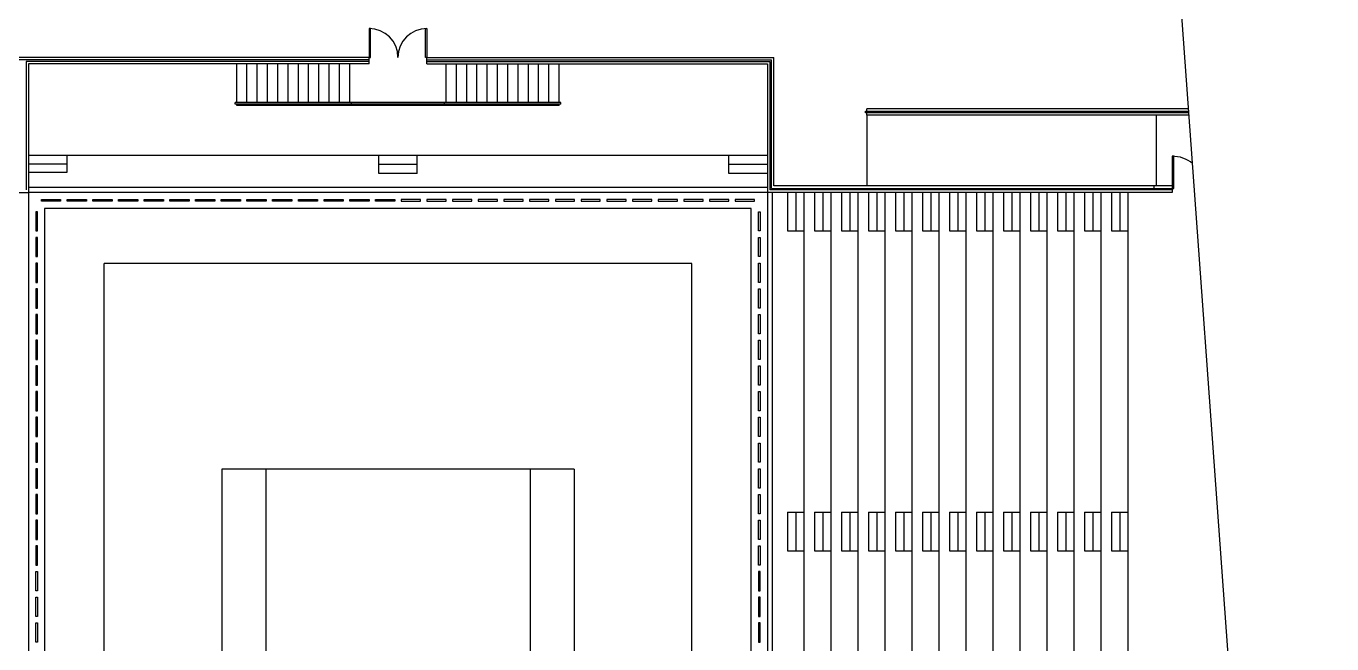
# Model space of a CAD drawing. Extents: x 23317406 to 24383751, y 42324270 to 43451021.
# Drawn here: x 24115695 to 24118405, y 43427791 to 43429072 of the extents above; entities that cross this region are included whole.
import ezdxf

# ---------------------------------------------------------------- set-up
doc = ezdxf.new("R2010")
doc.units = 0
doc.header["$MEASUREMENT"] = 0
doc.layers.add('CT', color=9, linetype='CONTINUOUS')

msp = doc.modelspace()

# ---------------------------------------------------------------- linework, layer by layer
at = {"layer": 'CT', "color": 6, "linetype": 'ByBlock'}
for p, q in [((24118461.67937, 43424042.25853, -1), (24118086.0697, 43429200.63144, -1)), ((24116410.03465, 43429067.2981, -1), (24116407.03465, 43429067.2981, -1)), ((24116407.03465, 43429067.2981, -1), (24116407.03465, 43429007.2981, -1)), ((24116410.03465, 43429007.2981, -1), (24116410.03465, 43429067.2981, -1)), ((24116524.03465, 43429007.2981, -1), (24116524.03465, 43429067.2981, -1)), ((24116524.03465, 43429067.2981, -1), (24116527.03465, 43429067.2981, -1)), ((24116527.03465, 43429067.2981, -1), (24116527.03465, 43429007.2981, -1)), ((24116407.03465, 43429007.2981, -1), (24115568.70132, 43429007.2981, -1)), ((24116407.03465, 43429002.2981, -1), (24115568.70132, 43429002.2981, -1)), ((24116407.03465, 43428998.96477, -1), (24115695.36798, 43428998.96477, -1)), ((24115695.36798, 43428998.96477, -1), (24115695.36798, 43428732.2981, -1)), ((24115700.36798, 43428993.96477, -1), (24115700.36798, 43428727.2981, -1)), ((24116407.03465, 43428993.96477, -1), (24115700.36798, 43428993.96477, -1)), ((24116132.36798, 43428913.96477, -1), (24116132.36798, 43428993.96477, -1)), ((24116153.70132, 43428913.96477, -1), (24116153.70132, 43428993.96477, -1)), ((24116175.03465, 43428913.96477, -1), (24116175.03465, 43428993.96477, -1)), ((24116196.36798, 43428913.96477, -1), (24116196.36798, 43428993.96477, -1)), ((24116217.70132, 43428913.96477, -1), (24116217.70132, 43428993.96477, -1)), ((24116239.03465, 43428913.96477, -1), (24116239.03465, 43428993.96477, -1)), ((24116260.36798, 43428913.96477, -1), (24116260.36798, 43428993.96477, -1)), ((24116281.70132, 43428913.96477, -1), (24116281.70132, 43428993.96477, -1)), ((24116303.03465, 43428913.96477, -1), (24116303.03465, 43428993.96477, -1)), ((24116324.36798, 43428913.96477, -1), (24116324.36798, 43428993.96477, -1)), ((24116345.70132, 43428913.96477, -1), (24116345.70132, 43428993.96477, -1)), ((24116367.03465, 43428913.96477, -1), (24116367.03465, 43428993.96477, -1)), ((24116407.03465, 43428993.96477, -1), (24116407.03465, 43429007.2981, -1)), ((24116407.03465, 43429007.2981, -1), (24116410.03465, 43429007.2981, -1)), ((24116527.03465, 43429007.2981, -1), (24116524.03465, 43429007.2981, -1)), ((24116527.03465, 43428993.96477, -1), (24116527.03465, 43429007.2981, -1)), ((24116527.03465, 43428993.96477, -1), (24116527.03465, 43429007.2981, -1)), ((24116527.03465, 43429007.2981, -1), (24117247.03465, 43429007.2981, -1)), ((24116527.03465, 43429002.2981, -1), (24117242.03465, 43429002.2981, -1)), ((24116527.03465, 43428998.96477, -1), (24117238.70132, 43428998.96477, -1)), ((24116527.03465, 43428993.96477, -1), (24117233.70132, 43428993.96477, -1)), ((24116567.03465, 43428913.96477, -1), (24116567.03465, 43428993.96477, -1)), ((24116588.36798, 43428913.96477, -1), (24116588.36798, 43428993.96477, -1)), ((24116609.70132, 43428913.96477, -1), (24116609.70132, 43428993.96477, -1)), ((24116631.03465, 43428913.96477, -1), (24116631.03465, 43428993.96477, -1)), ((24116652.36798, 43428913.96477, -1), (24116652.36798, 43428993.96477, -1)), ((24116673.70132, 43428913.96477, -1), (24116673.70132, 43428993.96477, -1)), ((24116695.03465, 43428913.96477, -1), (24116695.03465, 43428993.96477, -1)), ((24116716.36798, 43428913.96477, -1), (24116716.36798, 43428993.96477, -1)), ((24116737.70132, 43428913.96477, -1), (24116737.70132, 43428993.96477, -1)), ((24116759.03465, 43428913.96477, -1), (24116759.03465, 43428993.96477, -1)), ((24116780.36798, 43428913.96477, -1), (24116780.36798, 43428993.96477, -1)), ((24116801.70132, 43428913.96477, -1), (24116801.70132, 43428993.96477, -1)), ((24117233.70132, 43428993.96477, -1), (24117233.70132, 43428727.2981, -1)), ((24117238.70132, 43428998.96477, -1), (24117238.70132, 43428732.2981, -1)), ((24117242.03465, 43428735.63144, -1), (24117242.03465, 43429002.2981, -1)), ((24117247.03465, 43428740.63144, -1), (24117247.03465, 43429007.2981, -1)), ((24116805.03465, 43428913.96477, -1), (24116129.03465, 43428913.96477, -1)), ((24116129.03465, 43428910.63144, -1), (24116129.03465, 43428913.96477, -1)), ((24116370.36798, 43428910.63144, -1), (24116370.36798, 43428913.96477, -1)), ((24116563.70132, 43428910.63144, -1), (24116563.70132, 43428913.96477, -1)), ((24116805.03465, 43428910.63144, -1), (24116805.03465, 43428913.96477, -1)), ((24116805.03465, 43428910.63144, -1), (24116129.03465, 43428910.63144, -1)), ((24116132.36798, 43428907.2981, -1), (24116132.36798, 43428910.63144, -1)), ((24116801.70132, 43428907.2981, -1), (24116132.36798, 43428907.2981, -1)), ((24116153.70132, 43428907.2981, -1), (24116153.70132, 43428910.63144, -1)), ((24116175.03465, 43428907.2981, -1), (24116175.03465, 43428910.63144, -1)), ((24116196.36798, 43428907.2981, -1), (24116196.36798, 43428910.63144, -1)), ((24116217.70132, 43428907.2981, -1), (24116217.70132, 43428910.63144, -1)), ((24116239.03465, 43428907.2981, -1), (24116239.03465, 43428910.63144, -1)), ((24116260.36798, 43428907.2981, -1), (24116260.36798, 43428910.63144, -1)), ((24116281.70132, 43428907.2981, -1), (24116281.70132, 43428910.63144, -1)), ((24116303.03465, 43428907.2981, -1), (24116303.03465, 43428910.63144, -1)), ((24116324.36798, 43428907.2981, -1), (24116324.36798, 43428910.63144, -1)), ((24116345.70132, 43428907.2981, -1), (24116345.70132, 43428910.63144, -1)), ((24116367.03465, 43428907.2981, -1), (24116367.03465, 43428910.63144, -1)), ((24116567.03465, 43428907.2981, -1), (24116567.03465, 43428910.63144, -1)), ((24116588.36798, 43428907.2981, -1), (24116588.36798, 43428910.63144, -1)), ((24116609.70132, 43428907.2981, -1), (24116609.70132, 43428910.63144, -1)), ((24116631.03465, 43428907.2981, -1), (24116631.03465, 43428910.63144, -1)), ((24116652.36798, 43428907.2981, -1), (24116652.36798, 43428910.63144, -1)), ((24116673.70132, 43428907.2981, -1), (24116673.70132, 43428910.63144, -1)), ((24116695.03465, 43428907.2981, -1), (24116695.03465, 43428910.63144, -1)), ((24116716.36798, 43428907.2981, -1), (24116716.36798, 43428910.63144, -1)), ((24116737.70132, 43428907.2981, -1), (24116737.70132, 43428910.63144, -1)), ((24116759.03465, 43428907.2981, -1), (24116759.03465, 43428910.63144, -1)), ((24116780.36798, 43428907.2981, -1), (24116780.36798, 43428910.63144, -1)), ((24116801.70132, 43428907.2981, -1), (24116801.70132, 43428910.63144, -1)), ((24117437.03465, 43428895.63144, -1), (24118108.27843, 43428895.63144, -1)), ((24117437.03465, 43428892.2981, -1), (24117437.03465, 43428895.63144, -1)), ((24118108.52115, 43428892.29811, -1), (24117437.03465, 43428892.2981, -1)), ((24118107.91436, 43428900.63144, -1), (24117440.36798, 43428900.63144, -1)), ((24117440.36798, 43428895.63144, -1), (24117440.36798, 43428900.63144, -1)), ((24117440.36798, 43428887.2981, -1), (24117440.36798, 43428892.2981, -1)), ((24117440.36798, 43428887.2981, -1), (24117440.36798, 43428740.63144, -1)), ((24118108.88523, 43428887.2981, -1), (24117440.36798, 43428887.2981, -1)), ((24118040.36798, 43428887.2981, -1), (24118040.36798, 43428740.63144, -1)), ((24117233.70132, 43428803.96477, -1), (24115700.36798, 43428803.96477, -1)), ((24115780.36798, 43428769.2981, -1), (24115780.36798, 43428803.96477, -1)), ((24116427.03465, 43428766.63144, -1), (24116427.03465, 43428803.96477, -1)), ((24116507.03465, 43428766.63144, -1), (24116507.03465, 43428803.96477, -1)), ((24117153.70132, 43428766.63144, -1), (24117153.70132, 43428803.96477, -1)), ((24115700.36798, 43428786.63144, -1), (24115780.36798, 43428786.63144, -1)), ((24116507.03465, 43428785.2981, -1), (24116427.03465, 43428785.2981, -1)), ((24117233.70132, 43428785.2981, -1), (24117153.70132, 43428785.2981, -1)), ((24118077.03465, 43428802.2981, -1), (24118073.70132, 43428802.2981, -1)), ((24118073.70132, 43428802.2981, -1), (24118073.70132, 43428735.63143, -1)), ((24118077.03465, 43428735.63143, -1), (24118077.03465, 43428802.2981, -1)), ((24115700.36798, 43428769.2981, -1), (24115780.36798, 43428769.2981, -1)), ((24116507.03465, 43428766.63144, -1), (24116427.03465, 43428766.63144, -1)), ((24117233.70132, 43428766.63144, -1), (24117153.70132, 43428766.63144, -1)), ((24114903.70132, 43428727.2981, -1), (24115700.36798, 43428727.2981, -1)), ((24117233.70132, 43428737.2981, -1), (24115700.36798, 43428737.2981, -1)), ((24117233.70132, 43428727.2981, -1), (24115700.36798, 43428727.2981, -1)), ((24115700.36798, 43428727.2981, -1), (24115700.36798, 43425993.96477, -1)), ((24117233.70132, 43428727.2981, -1), (24117233.70132, 43425993.96477, -1)), ((24118073.70132, 43428727.2981, -1), (24117233.70132, 43428727.2981, -1)), ((24118073.70132, 43428732.29811, -1), (24117238.70132, 43428732.2981, -1)), ((24117242.03465, 43428735.63144, -1), (24118073.70132, 43428735.63144, -1)), ((24117243.70132, 43428727.2981, -1), (24117243.70132, 43425993.96477, -1)), ((24118073.70132, 43428740.63144, -1), (24117247.03465, 43428740.63144, -1)), ((24117275.70132, 43428727.2981, -1), (24117275.70132, 43428647.2981, -1)), ((24117293.03465, 43428727.2981, -1), (24117293.03465, 43428647.2981, -1)), ((24117310.36798, 43425993.96477, -1), (24117310.36798, 43428727.2981, -1)), ((24117331.70132, 43428727.2981, -1), (24117331.70132, 43428647.2981, -1)), ((24117349.03465, 43428727.2981, -1), (24117349.03465, 43428647.2981, -1)), ((24117366.36798, 43425993.96477, -1), (24117366.36798, 43428727.2981, -1)), ((24117387.70132, 43428727.2981, -1), (24117387.70132, 43428647.2981, -1)), ((24117405.03465, 43428727.2981, -1), (24117405.03465, 43428647.2981, -1)), ((24117422.36798, 43425993.96477, -1), (24117422.36798, 43428727.2981, -1)), ((24117443.70132, 43428727.2981, -1), (24117443.70132, 43428647.2981, -1)), ((24117461.03465, 43428727.2981, -1), (24117461.03465, 43428647.2981, -1)), ((24117478.36798, 43425993.96477, -1), (24117478.36798, 43428727.2981, -1)), ((24117499.70132, 43428727.2981, -1), (24117499.70132, 43428647.2981, -1)), ((24117517.03465, 43428727.2981, -1), (24117517.03465, 43428647.2981, -1)), ((24117534.36798, 43425993.96477, -1), (24117534.36798, 43428727.2981, -1)), ((24117555.70132, 43428727.2981, -1), (24117555.70132, 43428647.2981, -1)), ((24117573.03465, 43428727.2981, -1), (24117573.03465, 43428647.2981, -1)), ((24117590.36798, 43425993.96477, -1), (24117590.36798, 43428727.2981, -1)), ((24117611.70132, 43428727.2981, -1), (24117611.70132, 43428647.2981, -1)), ((24117629.03465, 43428727.2981, -1), (24117629.03465, 43428647.2981, -1)), ((24117646.36798, 43425993.96477, -1), (24117646.36798, 43428727.2981, -1)), ((24117667.70132, 43428727.2981, -1), (24117667.70132, 43428647.2981, -1)), ((24117685.03465, 43428727.2981, -1), (24117685.03465, 43428647.2981, -1)), ((24117702.36798, 43425993.96477, -1), (24117702.36798, 43428727.2981, -1)), ((24117723.70132, 43428727.2981, -1), (24117723.70132, 43428647.2981, -1)), ((24117741.03465, 43428727.2981, -1), (24117741.03465, 43428647.2981, -1)), ((24117758.36798, 43425993.96477, -1), (24117758.36798, 43428727.2981, -1)), ((24117779.70132, 43428727.2981, -1), (24117779.70132, 43428647.2981, -1)), ((24117797.03465, 43428727.2981, -1), (24117797.03465, 43428647.2981, -1)), ((24117814.36798, 43425993.96477, -1), (24117814.36798, 43428727.2981, -1)), ((24117835.70132, 43428727.2981, -1), (24117835.70132, 43428647.2981, -1)), ((24117853.03465, 43428727.2981, -1), (24117853.03465, 43428647.2981, -1)), ((24117870.36798, 43425993.96477, -1), (24117870.36798, 43428727.2981, -1)), ((24117891.70132, 43428727.2981, -1), (24117891.70132, 43428647.2981, -1)), ((24117909.03465, 43428727.2981, -1), (24117909.03465, 43428647.2981, -1)), ((24117926.36798, 43425993.96477, -1), (24117926.36798, 43428727.2981, -1)), ((24117947.70132, 43428727.2981, -1), (24117947.70132, 43428647.2981, -1)), ((24117965.03465, 43428727.2981, -1), (24117965.03465, 43428647.2981, -1)), ((24117982.36798, 43425993.96477, -1), (24117982.36798, 43428727.2981, -1)), ((24118035.70132, 43428740.63144, -1), (24118035.70132, 43428735.63144, -1)), ((24118039.03465, 43428735.63144, -1), (24118039.03465, 43428732.29811, -1)), ((24118073.70132, 43428740.63144, -1), (24118073.70132, 43428727.2981, -1)), ((24118073.70132, 43428735.63143, -1), (24118077.03465, 43428735.63143, -1)), ((24115727.03465, 43428712.2981, -1), (24115767.03465, 43428712.2981, -1)), ((24115727.03465, 43428708.96477, -1), (24115727.03465, 43428712.2981, -1)), ((24115767.03465, 43428708.96477, -1), (24115727.03465, 43428708.96477, -1)), ((24115767.03465, 43428712.2981, -1), (24115767.03465, 43428708.96477, -1)), ((24115780.36798, 43428712.2981, -1), (24115820.36798, 43428712.2981, -1)), ((24115780.36798, 43428708.96477, -1), (24115780.36798, 43428712.2981, -1)), ((24115820.36798, 43428708.96477, -1), (24115780.36798, 43428708.96477, -1)), ((24115820.36798, 43428712.2981, -1), (24115820.36798, 43428708.96477, -1)), ((24115833.70132, 43428712.2981, -1), (24115873.70132, 43428712.2981, -1)), ((24115833.70132, 43428708.96477, -1), (24115833.70132, 43428712.2981, -1)), ((24115873.70132, 43428708.96477, -1), (24115833.70132, 43428708.96477, -1)), ((24115873.70132, 43428712.2981, -1), (24115873.70132, 43428708.96477, -1)), ((24115887.03465, 43428712.2981, -1), (24115927.03465, 43428712.2981, -1)), ((24115887.03465, 43428708.96477, -1), (24115887.03465, 43428712.2981, -1)), ((24115927.03465, 43428708.96477, -1), (24115887.03465, 43428708.96477, -1)), ((24115927.03465, 43428712.2981, -1), (24115927.03465, 43428708.96477, -1)), ((24115940.36798, 43428712.2981, -1), (24115980.36798, 43428712.2981, -1)), ((24115940.36798, 43428708.96477, -1), (24115940.36798, 43428712.2981, -1)), ((24115980.36798, 43428708.96477, -1), (24115940.36798, 43428708.96477, -1)), ((24115980.36798, 43428712.2981, -1), (24115980.36798, 43428708.96477, -1)), ((24115993.70132, 43428712.2981, -1), (24116033.70132, 43428712.2981, -1)), ((24115993.70132, 43428708.96477, -1), (24115993.70132, 43428712.2981, -1)), ((24116033.70132, 43428708.96477, -1), (24115993.70132, 43428708.96477, -1)), ((24116033.70132, 43428712.2981, -1), (24116033.70132, 43428708.96477, -1)), ((24116047.03465, 43428712.2981, -1), (24116087.03465, 43428712.2981, -1)), ((24116047.03465, 43428708.96477, -1), (24116047.03465, 43428712.2981, -1)), ((24116087.03465, 43428708.96477, -1), (24116047.03465, 43428708.96477, -1)), ((24116087.03465, 43428712.2981, -1), (24116087.03465, 43428708.96477, -1)), ((24116100.36798, 43428712.2981, -1), (24116140.36798, 43428712.2981, -1)), ((24116100.36798, 43428708.96477, -1), (24116100.36798, 43428712.2981, -1)), ((24116140.36798, 43428708.96477, -1), (24116100.36798, 43428708.96477, -1)), ((24116140.36798, 43428712.2981, -1), (24116140.36798, 43428708.96477, -1)), ((24116153.70132, 43428712.2981, -1), (24116193.70132, 43428712.2981, -1)), ((24116153.70132, 43428708.96477, -1), (24116153.70132, 43428712.2981, -1)), ((24116193.70132, 43428708.96477, -1), (24116153.70132, 43428708.96477, -1)), ((24116193.70132, 43428712.2981, -1), (24116193.70132, 43428708.96477, -1)), ((24116207.03465, 43428712.2981, -1), (24116247.03465, 43428712.2981, -1)), ((24116207.03465, 43428708.96477, -1), (24116207.03465, 43428712.2981, -1)), ((24116247.03465, 43428708.96477, -1), (24116207.03465, 43428708.96477, -1)), ((24116247.03465, 43428712.2981, -1), (24116247.03465, 43428708.96477, -1)), ((24116260.36798, 43428712.2981, -1), (24116300.36798, 43428712.2981, -1)), ((24116260.36798, 43428708.96477, -1), (24116260.36798, 43428712.2981, -1)), ((24116300.36798, 43428708.96477, -1), (24116260.36798, 43428708.96477, -1)), ((24116300.36798, 43428712.2981, -1), (24116300.36798, 43428708.96477, -1)), ((24116313.70132, 43428712.2981, -1), (24116353.70132, 43428712.2981, -1)), ((24116313.70132, 43428708.96477, -1), (24116313.70132, 43428712.2981, -1)), ((24116353.70132, 43428708.96477, -1), (24116313.70132, 43428708.96477, -1)), ((24116353.70132, 43428712.2981, -1), (24116353.70132, 43428708.96477, -1)), ((24116367.03465, 43428712.2981, -1), (24116407.03465, 43428712.2981, -1)), ((24116367.03465, 43428708.96477, -1), (24116367.03465, 43428712.2981, -1)), ((24116407.03465, 43428708.96477, -1), (24116367.03465, 43428708.96477, -1)), ((24116407.03465, 43428712.2981, -1), (24116407.03465, 43428708.96477, -1)), ((24116420.36798, 43428712.2981, -1), (24116460.36798, 43428712.2981, -1)), ((24116420.36798, 43428708.96477, -1), (24116420.36798, 43428712.2981, -1)), ((24116460.36798, 43428708.96477, -1), (24116420.36798, 43428708.96477, -1)), ((24116460.36798, 43428712.2981, -1), (24116460.36798, 43428708.96477, -1)), ((24116513.70132, 43428712.2981, -1), (24116473.70132, 43428712.2981, -1)), ((24116473.70132, 43428712.2981, -1), (24116473.70132, 43428708.96477, -1)), ((24116473.70132, 43428708.96477, -1), (24116513.70132, 43428708.96477, -1)), ((24116513.70132, 43428708.96477, -1), (24116513.70132, 43428712.2981, -1)), ((24116567.03465, 43428712.2981, -1), (24116527.03465, 43428712.2981, -1)), ((24116527.03465, 43428712.2981, -1), (24116527.03465, 43428708.96477, -1)), ((24116527.03465, 43428708.96477, -1), (24116567.03465, 43428708.96477, -1)), ((24116567.03465, 43428708.96477, -1), (24116567.03465, 43428712.2981, -1)), ((24116620.36798, 43428712.2981, -1), (24116580.36798, 43428712.2981, -1)), ((24116580.36798, 43428712.2981, -1), (24116580.36798, 43428708.96477, -1)), ((24116580.36798, 43428708.96477, -1), (24116620.36798, 43428708.96477, -1)), ((24116620.36798, 43428708.96477, -1), (24116620.36798, 43428712.2981, -1)), ((24116673.70132, 43428712.2981, -1), (24116633.70132, 43428712.2981, -1)), ((24116633.70132, 43428712.2981, -1), (24116633.70132, 43428708.96477, -1)), ((24116633.70132, 43428708.96477, -1), (24116673.70132, 43428708.96477, -1)), ((24116673.70132, 43428708.96477, -1), (24116673.70132, 43428712.2981, -1)), ((24116727.03465, 43428712.2981, -1), (24116687.03465, 43428712.2981, -1)), ((24116687.03465, 43428712.2981, -1), (24116687.03465, 43428708.96477, -1)), ((24116687.03465, 43428708.96477, -1), (24116727.03465, 43428708.96477, -1)), ((24116727.03465, 43428708.96477, -1), (24116727.03465, 43428712.2981, -1)), ((24116780.36798, 43428712.2981, -1), (24116740.36798, 43428712.2981, -1)), ((24116740.36798, 43428712.2981, -1), (24116740.36798, 43428708.96477, -1)), ((24116740.36798, 43428708.96477, -1), (24116780.36798, 43428708.96477, -1)), ((24116780.36798, 43428708.96477, -1), (24116780.36798, 43428712.2981, -1)), ((24116833.70132, 43428712.2981, -1), (24116793.70132, 43428712.2981, -1)), ((24116793.70132, 43428712.2981, -1), (24116793.70132, 43428708.96477, -1)), ((24116793.70132, 43428708.96477, -1), (24116833.70132, 43428708.96477, -1)), ((24116833.70132, 43428708.96477, -1), (24116833.70132, 43428712.2981, -1)), ((24116887.03465, 43428712.2981, -1), (24116847.03465, 43428712.2981, -1)), ((24116847.03465, 43428712.2981, -1), (24116847.03465, 43428708.96477, -1)), ((24116847.03465, 43428708.96477, -1), (24116887.03465, 43428708.96477, -1)), ((24116887.03465, 43428708.96477, -1), (24116887.03465, 43428712.2981, -1)), ((24116940.36798, 43428712.2981, -1), (24116900.36798, 43428712.2981, -1)), ((24116900.36798, 43428712.2981, -1), (24116900.36798, 43428708.96477, -1)), ((24116900.36798, 43428708.96477, -1), (24116940.36798, 43428708.96477, -1)), ((24116940.36798, 43428708.96477, -1), (24116940.36798, 43428712.2981, -1)), ((24116993.70132, 43428712.2981, -1), (24116953.70132, 43428712.2981, -1)), ((24116953.70132, 43428712.2981, -1), (24116953.70132, 43428708.96477, -1)), ((24116953.70132, 43428708.96477, -1), (24116993.70132, 43428708.96477, -1)), ((24116993.70132, 43428708.96477, -1), (24116993.70132, 43428712.2981, -1)), ((24117047.03465, 43428712.2981, -1), (24117007.03465, 43428712.2981, -1)), ((24117007.03465, 43428712.2981, -1), (24117007.03465, 43428708.96477, -1)), ((24117007.03465, 43428708.96477, -1), (24117047.03465, 43428708.96477, -1)), ((24117047.03465, 43428708.96477, -1), (24117047.03465, 43428712.2981, -1)), ((24117100.36798, 43428712.2981, -1), (24117060.36798, 43428712.2981, -1)), ((24117060.36798, 43428712.2981, -1), (24117060.36798, 43428708.96477, -1)), ((24117060.36798, 43428708.96477, -1), (24117100.36798, 43428708.96477, -1)), ((24117100.36798, 43428708.96477, -1), (24117100.36798, 43428712.2981, -1)), ((24117153.70132, 43428712.2981, -1), (24117113.70132, 43428712.2981, -1)), ((24117113.70132, 43428712.2981, -1), (24117113.70132, 43428708.96477, -1)), ((24117113.70132, 43428708.96477, -1), (24117153.70132, 43428708.96477, -1)), ((24117153.70132, 43428708.96477, -1), (24117153.70132, 43428712.2981, -1)), ((24117207.03465, 43428712.2981, -1), (24117167.03465, 43428712.2981, -1)), ((24117167.03465, 43428712.2981, -1), (24117167.03465, 43428708.96477, -1)), ((24117167.03465, 43428708.96477, -1), (24117207.03465, 43428708.96477, -1)), ((24117207.03465, 43428708.96477, -1), (24117207.03465, 43428712.2981, -1)), ((24115715.36798, 43428687.2981, -1), (24115715.36798, 43428647.2981, -1)), ((24115718.70132, 43428687.2981, -1), (24115715.36798, 43428687.2981, -1)), ((24115718.70132, 43428647.2981, -1), (24115718.70132, 43428687.2981, -1)), ((24117200.36798, 43428693.96477, -1), (24115733.70132, 43428693.96477, -1)), ((24115733.70132, 43428693.96477, -1), (24115733.70132, 43426027.2981, -1)), ((24117200.36798, 43426027.2981, -1), (24117200.36798, 43428693.96477, -1)), ((24117215.36798, 43428647.2981, -1), (24117215.36798, 43428687.2981, -1)), ((24117215.36798, 43428687.2981, -1), (24117218.70132, 43428687.2981, -1)), ((24117218.70132, 43428687.2981, -1), (24117218.70132, 43428647.2981, -1)), ((24115715.36798, 43428647.2981, -1), (24115718.70132, 43428647.2981, -1)), ((24117218.70132, 43428647.2981, -1), (24117215.36798, 43428647.2981, -1)), ((24117275.70132, 43428647.2981, -1), (24117310.36798, 43428647.2981, -1)), ((24117331.70132, 43428647.2981, -1), (24117366.36798, 43428647.2981, -1)), ((24117387.70132, 43428647.2981, -1), (24117422.36798, 43428647.2981, -1)), ((24117443.70132, 43428647.2981, -1), (24117478.36798, 43428647.2981, -1)), ((24117499.70132, 43428647.2981, -1), (24117534.36798, 43428647.2981, -1)), ((24117555.70132, 43428647.2981, -1), (24117590.36798, 43428647.2981, -1)), ((24117611.70132, 43428647.2981, -1), (24117646.36798, 43428647.2981, -1)), ((24117667.70132, 43428647.2981, -1), (24117702.36798, 43428647.2981, -1)), ((24117723.70132, 43428647.2981, -1), (24117758.36798, 43428647.2981, -1)), ((24117779.70132, 43428647.2981, -1), (24117814.36798, 43428647.2981, -1)), ((24117835.70132, 43428647.2981, -1), (24117870.36798, 43428647.2981, -1)), ((24117891.70132, 43428647.2981, -1), (24117926.36798, 43428647.2981, -1)), ((24117947.70132, 43428647.2981, -1), (24117982.36798, 43428647.2981, -1)), ((24115715.36798, 43428633.96477, -1), (24115715.36798, 43428593.96477, -1)), ((24115718.70132, 43428633.96477, -1), (24115715.36798, 43428633.96477, -1)), ((24115718.70132, 43428593.96477, -1), (24115718.70132, 43428633.96477, -1)), ((24117215.36798, 43428593.96477, -1), (24117215.36798, 43428633.96477, -1)), ((24117215.36798, 43428633.96477, -1), (24117218.70132, 43428633.96477, -1)), ((24117218.70132, 43428633.96477, -1), (24117218.70132, 43428593.96477, -1)), ((24115715.36798, 43428593.96477, -1), (24115718.70132, 43428593.96477, -1)), ((24117218.70132, 43428593.96477, -1), (24117215.36798, 43428593.96477, -1)), ((24115715.36798, 43428580.63144, -1), (24115715.36798, 43428540.63144, -1)), ((24115718.70132, 43428580.63144, -1), (24115715.36798, 43428580.63144, -1)), ((24115718.70132, 43428540.63144, -1), (24115718.70132, 43428580.63144, -1)), ((24115857.36798, 43426141.63144, -1), (24115857.36798, 43428579.63144, -1)), ((24117076.70132, 43428579.63144, -1), (24115857.36798, 43428579.63144, -1)), ((24117076.70132, 43426141.63144, -1), (24117076.70132, 43428579.63144, -1)), ((24117215.36798, 43428540.63144, -1), (24117215.36798, 43428580.63144, -1)), ((24117215.36798, 43428580.63144, -1), (24117218.70132, 43428580.63144, -1)), ((24117218.70132, 43428580.63144, -1), (24117218.70132, 43428540.63144, -1)), ((24115715.36798, 43428540.63144, -1), (24115718.70132, 43428540.63144, -1)), ((24117218.70132, 43428540.63144, -1), (24117215.36798, 43428540.63144, -1)), ((24115715.36798, 43428527.2981, -1), (24115715.36798, 43428487.2981, -1)), ((24115718.70132, 43428527.2981, -1), (24115715.36798, 43428527.2981, -1)), ((24115718.70132, 43428487.2981, -1), (24115718.70132, 43428527.2981, -1)), ((24117215.36798, 43428487.2981, -1), (24117215.36798, 43428527.2981, -1)), ((24117215.36798, 43428527.2981, -1), (24117218.70132, 43428527.2981, -1)), ((24117218.70132, 43428527.2981, -1), (24117218.70132, 43428487.2981, -1)), ((24115715.36798, 43428487.2981, -1), (24115718.70132, 43428487.2981, -1)), ((24117218.70132, 43428487.2981, -1), (24117215.36798, 43428487.2981, -1)), ((24115715.36798, 43428473.96477, -1), (24115715.36798, 43428433.96477, -1)), ((24115718.70132, 43428473.96477, -1), (24115715.36798, 43428473.96477, -1)), ((24115718.70132, 43428433.96477, -1), (24115718.70132, 43428473.96477, -1)), ((24117215.36798, 43428433.96477, -1), (24117215.36798, 43428473.96477, -1)), ((24117215.36798, 43428473.96477, -1), (24117218.70132, 43428473.96477, -1)), ((24117218.70132, 43428473.96477, -1), (24117218.70132, 43428433.96477, -1)), ((24115715.36798, 43428433.96477, -1), (24115718.70132, 43428433.96477, -1)), ((24117218.70132, 43428433.96477, -1), (24117215.36798, 43428433.96477, -1)), ((24115715.36798, 43428420.63144, -1), (24115715.36798, 43428380.63144, -1)), ((24115718.70132, 43428420.63144, -1), (24115715.36798, 43428420.63144, -1)), ((24115718.70132, 43428380.63144, -1), (24115718.70132, 43428420.63144, -1)), ((24117215.36798, 43428380.63144, -1), (24117215.36798, 43428420.63144, -1)), ((24117215.36798, 43428420.63144, -1), (24117218.70132, 43428420.63144, -1)), ((24117218.70132, 43428420.63144, -1), (24117218.70132, 43428380.63144, -1)), ((24115715.36798, 43428380.63144, -1), (24115718.70132, 43428380.63144, -1)), ((24117218.70132, 43428380.63144, -1), (24117215.36798, 43428380.63144, -1)), ((24115715.36798, 43428367.2981, -1), (24115715.36798, 43428327.2981, -1)), ((24115718.70132, 43428367.2981, -1), (24115715.36798, 43428367.2981, -1)), ((24115718.70132, 43428327.2981, -1), (24115718.70132, 43428367.2981, -1)), ((24117215.36798, 43428327.2981, -1), (24117215.36798, 43428367.2981, -1)), ((24117215.36798, 43428367.2981, -1), (24117218.70132, 43428367.2981, -1)), ((24117218.70132, 43428367.2981, -1), (24117218.70132, 43428327.2981, -1)), ((24115715.36798, 43428327.2981, -1), (24115718.70132, 43428327.2981, -1)), ((24117218.70132, 43428327.2981, -1), (24117215.36798, 43428327.2981, -1)), ((24115715.36798, 43428313.96477, -1), (24115715.36799, 43428273.96477, -1)), ((24115718.70132, 43428313.96477, -1), (24115715.36798, 43428313.96477, -1)), ((24115718.70132, 43428273.96477, -1), (24115718.70132, 43428313.96477, -1)), ((24117215.36798, 43428273.96477, -1), (24117215.36798, 43428313.96477, -1)), ((24117215.36798, 43428313.96477, -1), (24117218.70132, 43428313.96477, -1)), ((24117218.70132, 43428313.96477, -1), (24117218.70132, 43428273.96477, -1)), ((24115715.36799, 43428273.96477, -1), (24115718.70132, 43428273.96477, -1)), ((24117218.70132, 43428273.96477, -1), (24117215.36798, 43428273.96477, -1)), ((24115715.36799, 43428260.63144, -1), (24115715.36799, 43428220.63144, -1)), ((24115718.70132, 43428260.63144, -1), (24115715.36799, 43428260.63144, -1)), ((24115718.70132, 43428220.63144, -1), (24115718.70132, 43428260.63144, -1)), ((24117215.36798, 43428220.63144, -1), (24117215.36798, 43428260.63144, -1)), ((24117215.36798, 43428260.63144, -1), (24117218.70132, 43428260.63144, -1)), ((24117218.70132, 43428260.63144, -1), (24117218.70132, 43428220.63144, -1)), ((24115715.36799, 43428220.63144, -1), (24115718.70132, 43428220.63144, -1)), ((24117218.70132, 43428220.63144, -1), (24117215.36798, 43428220.63144, -1)), ((24115715.36799, 43428207.2981, -1), (24115715.36799, 43428167.2981, -1)), ((24115718.70132, 43428207.2981, -1), (24115715.36799, 43428207.2981, -1)), ((24115718.70132, 43428167.2981, -1), (24115718.70132, 43428207.2981, -1)), ((24117215.36798, 43428167.2981, -1), (24117215.36798, 43428207.2981, -1)), ((24117215.36798, 43428207.2981, -1), (24117218.70132, 43428207.2981, -1)), ((24117218.70132, 43428207.2981, -1), (24117218.70132, 43428167.2981, -1)), ((24115715.36799, 43428167.2981, -1), (24115718.70132, 43428167.2981, -1)), ((24115715.36799, 43428153.96477, -1), (24115715.36799, 43428113.96477, -1)), ((24115718.70132, 43428153.96477, -1), (24115715.36799, 43428153.96477, -1)), ((24115718.70132, 43428113.96477, -1), (24115718.70132, 43428153.96477, -1)), ((24117218.70132, 43428167.2981, -1), (24117215.36798, 43428167.2981, -1)), ((24117215.36798, 43428113.96477, -1), (24117215.36798, 43428153.96477, -1)), ((24117215.36798, 43428153.96477, -1), (24117218.70132, 43428153.96477, -1)), ((24117218.70132, 43428153.96477, -1), (24117218.70132, 43428113.96477, -1)), ((24116101.36798, 43428152.96477, -1), (24116101.36798, 43426568.2981, -1)), ((24116832.70132, 43428152.96477, -1), (24116101.36798, 43428152.96477, -1)), ((24116192.70132, 43428152.96477, -1), (24116192.70132, 43426568.2981, -1)), ((24116741.36798, 43428152.96477, -1), (24116741.36798, 43426568.2981, -1)), ((24116832.70132, 43428152.96477, -1), (24116832.70132, 43426568.2981, -1)), ((24115715.36799, 43428113.96477, -1), (24115718.70132, 43428113.96477, -1)), ((24115715.36799, 43428100.63144, -1), (24115715.36799, 43428060.63144, -1)), ((24115718.70132, 43428100.63144, -1), (24115715.36799, 43428100.63144, -1)), ((24115718.70132, 43428060.63144, -1), (24115718.70132, 43428100.63144, -1)), ((24117218.70132, 43428113.96477, -1), (24117215.36798, 43428113.96477, -1)), ((24117215.36798, 43428060.63144, -1), (24117215.36798, 43428100.63144, -1)), ((24117215.36798, 43428100.63144, -1), (24117218.70132, 43428100.63144, -1)), ((24117218.70132, 43428100.63144, -1), (24117218.70132, 43428060.63144, -1)), ((24115715.36799, 43428060.63144, -1), (24115718.70132, 43428060.63144, -1)), ((24115715.36799, 43428047.2981, -1), (24115715.36799, 43428007.2981, -1)), ((24115718.70132, 43428047.2981, -1), (24115715.36799, 43428047.2981, -1)), ((24115718.70132, 43428007.2981, -1), (24115718.70132, 43428047.2981, -1)), ((24117218.70132, 43428060.63144, -1), (24117215.36798, 43428060.63144, -1)), ((24117215.36798, 43428007.2981, -1), (24117215.36798, 43428047.2981, -1)), ((24117215.36798, 43428047.2981, -1), (24117218.70132, 43428047.2981, -1)), ((24117218.70132, 43428047.2981, -1), (24117218.70132, 43428007.2981, -1)), ((24117275.70132, 43428063.96477, -1), (24117275.70132, 43427983.96477, -1)), ((24117275.70132, 43428063.96477, -1), (24117310.36798, 43428063.96477, -1)), ((24117293.03465, 43428063.96477, -1), (24117293.03465, 43427983.96477, -1)), ((24117331.70132, 43428063.96477, -1), (24117331.70132, 43427983.96477, -1)), ((24117331.70132, 43428063.96477, -1), (24117366.36798, 43428063.96477, -1)), ((24117349.03465, 43428063.96477, -1), (24117349.03465, 43427983.96477, -1)), ((24117387.70132, 43428063.96477, -1), (24117387.70132, 43427983.96477, -1)), ((24117387.70132, 43428063.96477, -1), (24117422.36798, 43428063.96477, -1)), ((24117405.03465, 43428063.96477, -1), (24117405.03465, 43427983.96477, -1)), ((24117443.70132, 43428063.96477, -1), (24117443.70132, 43427983.96477, -1)), ((24117443.70132, 43428063.96477, -1), (24117478.36798, 43428063.96477, -1)), ((24117461.03465, 43428063.96477, -1), (24117461.03465, 43427983.96477, -1)), ((24117499.70132, 43428063.96477, -1), (24117499.70132, 43427983.96477, -1)), ((24117499.70132, 43428063.96477, -1), (24117534.36798, 43428063.96477, -1)), ((24117517.03465, 43428063.96477, -1), (24117517.03465, 43427983.96477, -1)), ((24117555.70132, 43428063.96477, -1), (24117555.70132, 43427983.96477, -1)), ((24117555.70132, 43428063.96477, -1), (24117590.36798, 43428063.96477, -1)), ((24117573.03465, 43428063.96477, -1), (24117573.03465, 43427983.96477, -1)), ((24117611.70132, 43428063.96477, -1), (24117611.70132, 43427983.96477, -1)), ((24117611.70132, 43428063.96477, -1), (24117646.36798, 43428063.96477, -1)), ((24117629.03465, 43428063.96477, -1), (24117629.03465, 43427983.96477, -1)), ((24117667.70132, 43428063.96477, -1), (24117667.70132, 43427983.96477, -1)), ((24117667.70132, 43428063.96477, -1), (24117702.36798, 43428063.96477, -1)), ((24117685.03465, 43428063.96477, -1), (24117685.03465, 43427983.96477, -1)), ((24117723.70132, 43428063.96477, -1), (24117723.70132, 43427983.96477, -1)), ((24117723.70132, 43428063.96477, -1), (24117758.36798, 43428063.96477, -1)), ((24117741.03465, 43428063.96477, -1), (24117741.03465, 43427983.96477, -1)), ((24117779.70132, 43428063.96477, -1), (24117779.70132, 43427983.96477, -1)), ((24117779.70132, 43428063.96477, -1), (24117814.36798, 43428063.96477, -1)), ((24117797.03465, 43428063.96477, -1), (24117797.03465, 43427983.96477, -1)), ((24117835.70132, 43428063.96477, -1), (24117835.70132, 43427983.96477, -1)), ((24117835.70132, 43428063.96477, -1), (24117870.36798, 43428063.96477, -1)), ((24117853.03465, 43428063.96477, -1), (24117853.03465, 43427983.96477, -1)), ((24117891.70132, 43428063.96477, -1), (24117891.70132, 43427983.96477, -1)), ((24117891.70132, 43428063.96477, -1), (24117926.36798, 43428063.96477, -1)), ((24117909.03465, 43428063.96477, -1), (24117909.03465, 43427983.96477, -1)), ((24117947.70132, 43428063.96477, -1), (24117947.70132, 43427983.96477, -1)), ((24117947.70132, 43428063.96477, -1), (24117982.36798, 43428063.96477, -1)), ((24117965.03465, 43428063.96477, -1), (24117965.03465, 43427983.96477, -1)), ((24115715.36799, 43428007.2981, -1), (24115718.70132, 43428007.2981, -1)), ((24115715.36799, 43427993.96477, -1), (24115715.36799, 43427953.96477, -1)), ((24115718.70132, 43427993.96477, -1), (24115715.36799, 43427993.96477, -1)), ((24115718.70132, 43427953.96477, -1), (24115718.70132, 43427993.96477, -1)), ((24117218.70132, 43428007.2981, -1), (24117215.36798, 43428007.2981, -1)), ((24117215.36798, 43427953.96477, -1), (24117215.36798, 43427993.96477, -1)), ((24117215.36798, 43427993.96477, -1), (24117218.70132, 43427993.96477, -1)), ((24117218.70132, 43427993.96477, -1), (24117218.70132, 43427953.96477, -1)), ((24117275.70132, 43427983.96477, -1), (24117310.36798, 43427983.96477, -1)), ((24117331.70132, 43427983.96477, -1), (24117366.36798, 43427983.96477, -1)), ((24117387.70132, 43427983.96477, -1), (24117422.36798, 43427983.96477, -1)), ((24117443.70132, 43427983.96477, -1), (24117478.36798, 43427983.96477, -1)), ((24117499.70132, 43427983.96477, -1), (24117534.36798, 43427983.96477, -1)), ((24117555.70132, 43427983.96477, -1), (24117590.36798, 43427983.96477, -1)), ((24117611.70132, 43427983.96477, -1), (24117646.36798, 43427983.96477, -1)), ((24117667.70132, 43427983.96477, -1), (24117702.36798, 43427983.96477, -1)), ((24117723.70132, 43427983.96477, -1), (24117758.36798, 43427983.96477, -1)), ((24117779.70132, 43427983.96477, -1), (24117814.36798, 43427983.96477, -1)), ((24117835.70132, 43427983.96477, -1), (24117870.36798, 43427983.96477, -1)), ((24117891.70132, 43427983.96477, -1), (24117926.36798, 43427983.96477, -1)), ((24117947.70132, 43427983.96477, -1), (24117982.36798, 43427983.96477, -1)), ((24115715.36799, 43427953.96477, -1), (24115718.70132, 43427953.96477, -1)), ((24115715.36799, 43427900.63144, -1), (24115715.36799, 43427940.63144, -1)), ((24115715.36799, 43427940.63144, -1), (24115718.70132, 43427940.63144, -1)), ((24115718.70132, 43427940.63144, -1), (24115718.70132, 43427900.63144, -1)), ((24117218.70132, 43427953.96477, -1), (24117215.36798, 43427953.96477, -1)), ((24117218.70132, 43427940.63144, -1), (24117215.36798, 43427940.63144, -1)), ((24117215.36798, 43427940.63144, -1), (24117215.36798, 43427900.63144, -1)), ((24117218.70132, 43427900.63144, -1), (24117218.70132, 43427940.63144, -1)), ((24115718.70132, 43427900.63144, -1), (24115715.36799, 43427900.63144, -1)), ((24115715.36799, 43427847.2981, -1), (24115715.36799, 43427887.2981, -1)), ((24115715.36799, 43427887.2981, -1), (24115718.70132, 43427887.2981, -1)), ((24115718.70132, 43427887.2981, -1), (24115718.70132, 43427847.2981, -1)), ((24117215.36798, 43427900.63144, -1), (24117218.70132, 43427900.63144, -1)), ((24117218.70132, 43427887.2981, -1), (24117215.36798, 43427887.2981, -1)), ((24117215.36798, 43427887.2981, -1), (24117215.36798, 43427847.2981, -1)), ((24117218.70132, 43427847.2981, -1), (24117218.70132, 43427887.2981, -1)), ((24115718.70132, 43427847.2981, -1), (24115715.36799, 43427847.2981, -1)), ((24115715.36799, 43427793.96477, -1), (24115715.36799, 43427833.96477, -1)), ((24115715.36799, 43427833.96477, -1), (24115718.70132, 43427833.96477, -1)), ((24115718.70132, 43427833.96477, -1), (24115718.70132, 43427793.96477, -1)), ((24117215.36798, 43427847.2981, -1), (24117218.70132, 43427847.2981, -1)), ((24117218.70132, 43427833.96477, -1), (24117215.36798, 43427833.96477, -1)), ((24117215.36798, 43427833.96477, -1), (24117215.36798, 43427793.96477, -1)), ((24117218.70132, 43427793.96477, -1), (24117218.70132, 43427833.96477, -1)), ((24115718.70132, 43427793.96477, -1), (24115715.36799, 43427793.96477, -1)), ((24117215.36798, 43427793.96477, -1), (24117218.70132, 43427793.96477, -1))]:
    msp.add_line(p, q, dxfattribs=at)
for centre, radius, start, end in [((24116407.03465, 43429007.2981, -1), 60, 0, 90), ((24116527.03465, 43429007.2981, -1), 60, 90, 180), ((24118073.70132, 43428735.63143, -1), 66.66667, 50.40912207, 90)]:
    msp.add_arc(centre, radius, start, end, dxfattribs=at)

doc.saveas('drawing.dxf')
